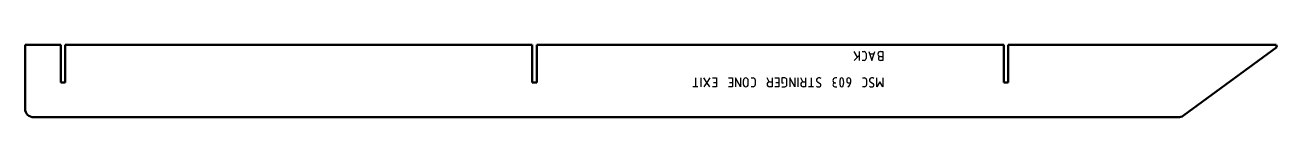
# Model space of a CAD drawing. Header units: millimetres. Extents: x 1 to 859, y 1 to 51.
import ezdxf

# ---------------------------------------------------------------- set-up
doc = ezdxf.new("R2010")
doc.units = ezdxf.units.MM
doc.layers.add('IV_MARK_SURFACE', color=2, linetype='Continuous', lineweight=25)
doc.layers.add('IV_OUTER_PROFILE', color=7, linetype='Continuous', lineweight=50)

msp = doc.modelspace()

# ---------------------------------------------------------------- linework, layer by layer
at = {"layer": 'IV_MARK_SURFACE'}
for p, q in [((571.57, 42.74), (569.2, 46.47)), ((571.57, 42.74), (572.58, 43.76)), ((572.58, 46.47), (572.58, 43.76)), ((572.58, 43.76), (572.58, 40.37)), ((574.62, 46.47), (575.97, 46.47)), ((577.33, 45.12), (577.33, 41.73)), ((579.36, 46.47), (581.4, 40.37)), ((582.75, 44.78), (580.04, 44.78)), ((581.4, 40.37), (583.43, 46.47)), ((587.16, 46.47), (588.85, 46.47)), ((587.16, 43.08), (588.85, 43.08)), ((588.85, 46.47), (588.85, 43.08)), ((588.85, 43.08), (588.85, 40.37)), ((569.2, 40.37), (571.57, 42.74)), ((575.97, 40.37), (574.62, 40.37)), ((588.85, 40.37), (587.16, 40.37)), ((460.41, 28.34), (460.41, 22.24)), ((464.14, 28.34), (464.14, 22.24)), ((468.21, 25.29), (466.17, 28.34)), ((470.24, 28.34), (468.21, 25.29)), ((472.27, 28.34), (474.98, 28.34)), ((474.98, 28.34), (474.98, 24.95)), ((483.12, 28.34), (485.83, 28.34)), ((485.83, 28.34), (485.83, 24.95)), ((491.25, 22.24), (487.86, 28.34)), ((487.86, 28.34), (487.86, 22.24)), ((491.25, 28.34), (491.25, 22.24)), ((493.28, 26.65), (493.28, 23.94)), ((496.67, 23.94), (496.67, 26.65)), ((498.71, 28.34), (500.06, 28.34)), ((501.42, 26.99), (501.42, 23.6)), ((510.91, 25.63), (509.55, 28.34)), ((512.94, 28.34), (512.94, 25.63)), ((514.97, 28.34), (517.68, 28.34)), ((517.68, 28.34), (517.68, 24.95)), ((521.75, 28.34), (519.72, 28.34)), ((519.72, 28.34), (519.72, 24.95)), ((523.11, 23.6), (523.11, 26.99)), ((528.53, 22.24), (525.14, 28.34)), ((525.14, 28.34), (525.14, 22.24)), ((528.53, 28.34), (528.53, 22.24)), ((530.56, 28.34), (530.56, 22.24)), ((533.95, 25.63), (532.6, 28.34)), ((535.98, 28.34), (535.98, 25.63)), ((539.71, 28.34), (539.71, 22.24)), ((557.33, 28.34), (556.32, 28.34)), ((564.11, 26.99), (564.11, 26.31)), ((566.82, 25.63), (566.82, 26.99)), ((574.96, 28.34), (576.31, 28.34)), ((577.67, 26.99), (577.67, 23.6)), ((584.78, 22.24), (584.78, 28.34)), ((588.85, 28.34), (588.85, 22.24)), ((460.41, 22.24), (458.72, 22.24)), ((462.11, 22.24), (460.41, 22.24)), ((468.21, 25.29), (466.17, 22.24)), ((470.24, 22.24), (468.21, 25.29)), ((474.98, 22.24), (472.27, 22.24)), ((474.98, 24.95), (472.95, 24.95)), ((474.98, 24.95), (474.98, 22.24)), ((485.83, 22.24), (483.12, 22.24)), ((485.83, 24.95), (483.8, 24.95)), ((485.83, 24.95), (485.83, 22.24)), ((500.06, 22.24), (498.71, 22.24)), ((511.25, 25.63), (512.94, 25.63)), ((512.94, 22.24), (511.25, 22.24)), ((512.94, 25.63), (512.94, 22.24)), ((517.68, 22.24), (514.97, 22.24)), ((517.68, 24.95), (515.65, 24.95)), ((517.68, 24.95), (517.68, 22.24)), ((519.72, 24.95), (520.73, 24.95)), ((519.72, 22.24), (521.75, 22.24)), ((534.29, 25.63), (535.98, 25.63)), ((535.98, 22.24), (534.29, 22.24)), ((535.98, 25.63), (535.98, 22.24)), ((539.71, 22.24), (538.02, 22.24)), ((541.41, 22.24), (539.71, 22.24)), ((544.12, 25.63), (545.81, 24.62)), ((555.98, 22.24), (557.33, 22.24)), ((556.32, 24.95), (556.66, 24.95)), ((565.47, 24.95), (566.48, 24.95)), ((576.31, 22.24), (574.96, 22.24)), ((580.38, 25.63), (582.07, 24.62)), ((586.82, 25.63), (584.78, 22.24)), ((588.85, 22.24), (586.82, 25.63))]:
    msp.add_line(p, q, dxfattribs=at)
for centre, radius, start, end in [((575.97, 45.12), 1.36, 0, 90), ((587.16, 44.78), 1.69, 90, 270), ((587.16, 41.73), 1.36, 90, 270), ((575.97, 41.73), 1.36, 270, 0), ((494.98, 26.65), 1.69, 0, 180), ((500.06, 26.99), 1.36, 0, 90), ((521.75, 26.99), 1.36, 0, 90), ((544.86, 26.89), 1.46, 92.36847, 239.55905), ((545.23, 26.1), 2.28, 56.41745, 100.96269), ((556.32, 26.65), 1.69, 90, 270), ((567.91, 25.29), 8.54, 163.86614, 196.13386), ((560.72, 27.23), 1.1, 23.03732, 156.96268), ((553.54, 25.29), 8.54, 343.86614, 16.13386), ((565.47, 26.99), 1.36, 0, 180), ((565.47, 26.31), 1.36, 180, 270), ((576.31, 26.99), 1.36, 0, 90), ((581.12, 26.89), 1.46, 92.36847, 239.55905), ((581.49, 26.1), 2.28, 56.41745, 100.96269), ((494.98, 23.94), 1.69, 180, 0), ((500.06, 23.6), 1.36, 270, 0), ((511.25, 23.94), 1.69, 90, 270), ((521.75, 23.6), 1.36, 270, 0), ((534.29, 23.94), 1.69, 90, 270), ((544.8, 25.1), 2.86, 241.71531, 298.28469), ((545.12, 23.46), 1.35, 319.62628, 59.29837), ((555.98, 23.6), 1.36, 90, 270), ((560.72, 23.34), 1.1, 202.4119, 337.5881), ((563.31, 25.44), 3.52, 294.8942, 3.17829), ((576.31, 23.6), 1.36, 270, 0), ((581.06, 25.1), 2.86, 241.71531, 298.28469), ((581.38, 23.46), 1.35, 319.62628, 59.29837)]:
    msp.add_arc(centre, radius, start, end, dxfattribs=at)
at = {"layer": 'IV_OUTER_PROFILE'}
for p, q in [((1.24, 51.24), (25.74, 51.24)), ((1.24, 7.24), (1.24, 51.24)), ((25.74, 25.24), (25.74, 51.24)), ((28.74, 51.24), (348.74, 51.24)), ((28.74, 51.24), (28.74, 25.24)), ((348.74, 25.24), (348.74, 51.24)), ((351.74, 51.24), (671.74, 51.24)), ((351.74, 51.24), (351.74, 25.24)), ((671.74, 25.24), (671.74, 51.24)), ((674.74, 51.24), (858.24, 51.24)), ((674.74, 51.24), (674.74, 25.24)), ((858.82, 49.47), (794.76, 2.41)), ((858.24, 51.24), (858.82, 49.47)), ((28.74, 25.24), (25.74, 25.24)), ((351.74, 25.24), (348.74, 25.24)), ((674.74, 25.24), (671.74, 25.24)), ((791.21, 1.24), (7.24, 1.24))]:
    msp.add_line(p, q, dxfattribs=at)
for centre, start, end in [((7.24, 7.24), 180, 270), ((791.21, 7.24), 270, 306.3)]:
    msp.add_arc(centre, 6, start, end, dxfattribs=at)

doc.saveas('drawing.dxf')
